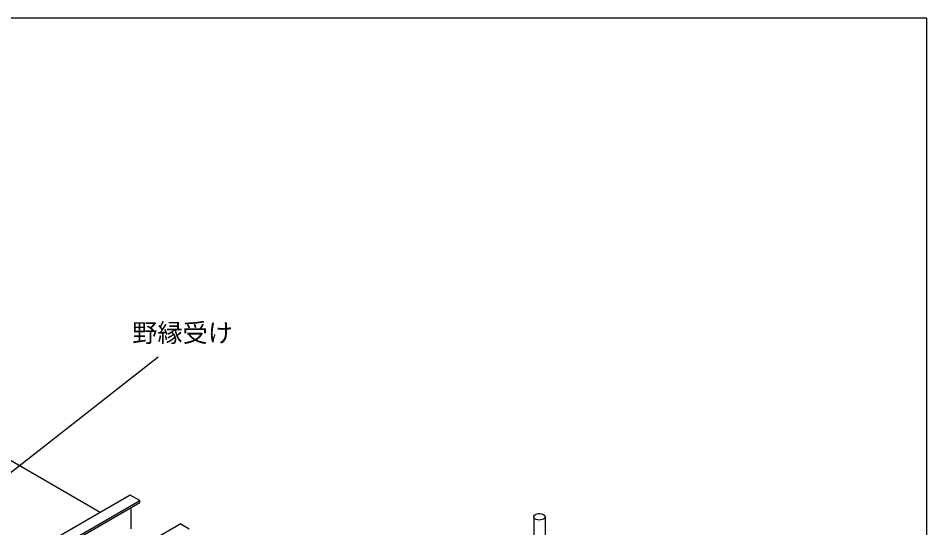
# Model space of a CAD drawing. Units: millimetres on the paper. Extents: x -142 to 140, y -97 to 98.
# Drawn here: x 67.9 to 140, y 57.9 to 98.3 of the extents above; entities that cross this region are included whole.
import ezdxf
from ezdxf.enums import TextEntityAlignment as Align

# ---------------------------------------------------------------- set-up
doc = ezdxf.new("R2010")
doc.units = ezdxf.units.MM
for name, color, linetype in [('0-0_文字･図枠･寸法', 7, 'Continuous'), ('0-1_天井ボード', 7, 'Continuous'), ('0-2_天井下地', 7, 'Continuous')]:
    doc.layers.add(name, color=color, linetype=linetype)
doc.styles.add('ＭＳ ゴシック', font='')
doc.styles.get('ＭＳ ゴシック').set_extended_font_data('MS Gothic')

msp = doc.modelspace()

# ---------------------------------------------------------------- linework, layer by layer
at = {"layer": '0-0_文字･図枠･寸法'}
for p, q in [((140.023, -24.424), (140.023, 98.326)), ((61.848, 57.943), (79.059, 71.45))]:
    msp.add_line(p, q, dxfattribs=at)
msp.add_lwpolyline([(140.023, 98.326), (-141.977, 98.326), (-141.977, -96.674)], dxfattribs=at)
at = {"layer": '0-1_天井ボード'}
msp.add_line((74.453, 59.093), (60.14, 67.356), dxfattribs=at)
at = {"layer": '0-2_天井下地'}
for p, q in [((76.83, 60.466), (68.839, 55.853)), ((69.487, 55.348), (77.591, 60.026)), ((69.728, 55.339), (77.591, 59.879)), ((76.92, 57.795), (76.92, 59.492)), ((108.846, 58.729), (108.846, 44.912)), ((109.744, 58.766), (109.743, 44.852)), ((72.681, 53.504), (80.786, 58.182)), ((81.52, 57.758), (80.786, 58.182))]:
    msp.add_line(p, q, dxfattribs=at)
for points in [[(77.591, 59.879), (77.591, 60.026), (76.83, 60.466)], [(109.613, 58.564), (109.51, 58.519), (109.39, 58.494), (109.263, 58.488), (109.137, 58.504), (109.025, 58.539), (108.934, 58.592), (108.873, 58.657), (108.846, 58.729), (108.85, 58.788)]]:
    msp.add_lwpolyline(points, dxfattribs=at)
msp.add_lwpolyline([(109.613, 58.564), (109.51, 58.519), (109.39, 58.494), (109.263, 58.488), (109.137, 58.504), (109.025, 58.539), (108.934, 58.592), (108.873, 58.657), (108.846, 58.729), (108.855, 58.803), (108.9, 58.872), (108.976, 58.931), (109.079, 58.975), (109.199, 59.001), (109.327, 59.007), (109.452, 58.991), (109.564, 58.955), (109.655, 58.903), (109.716, 58.838), (109.744, 58.766), (109.734, 58.692), (109.69, 58.623)], close=True, dxfattribs=at)

# ---------------------------------------------------------------- texts
at = {"layer": '0-0_文字･図枠･寸法', "style": 'ＭＳ ゴシック'}
msp.add_text('野縁受け', height=1.466, dxfattribs=at).set_placement((76.988, 72.172), align=Align.BOTTOM_LEFT)

doc.saveas('drawing.dxf')
